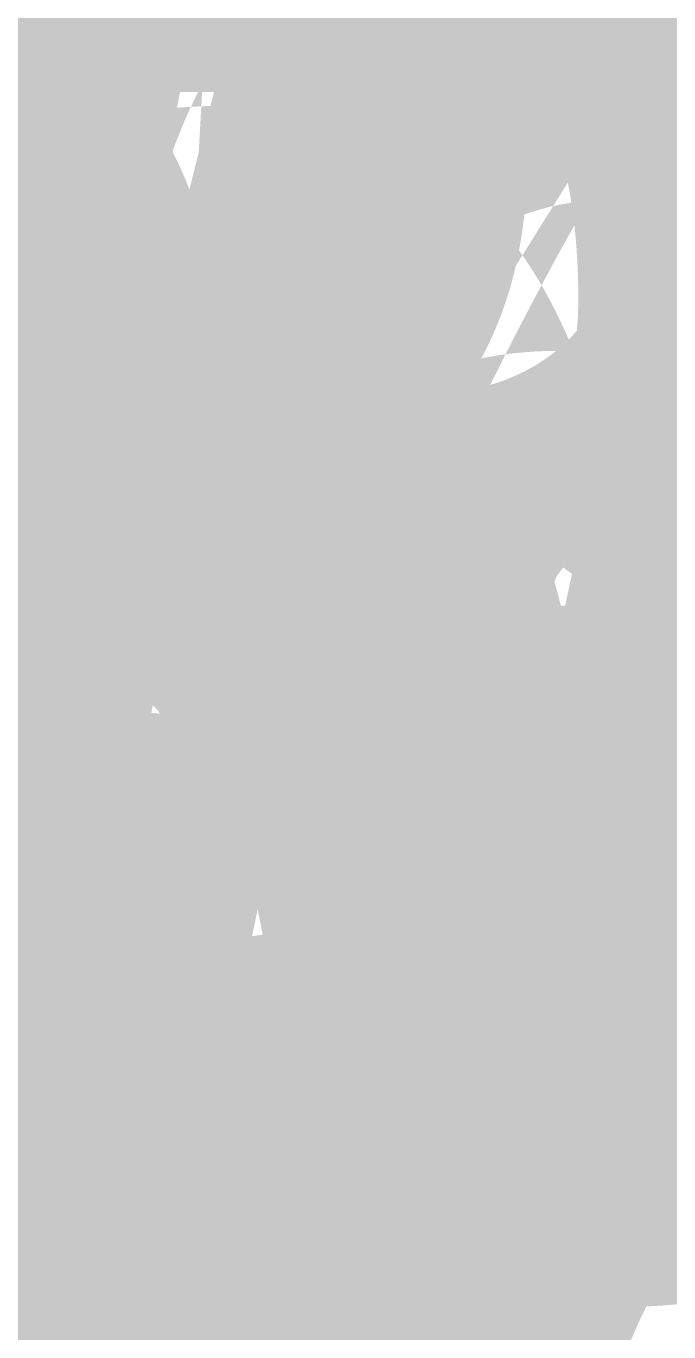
# Model space of a CAD drawing. Header units: inches. Extents: x 29 to 716, y 7 to 470.
# Drawn here: x 425.4 to 483.7, y 171.7 to 290.3 of the extents above; entities that cross this region are included whole.
import ezdxf

# ---------------------------------------------------------------- set-up
doc = ezdxf.new("R2010")
doc.units = ezdxf.units.IN
doc.header["$MEASUREMENT"] = 0

msp = doc.modelspace()

# ---------------------------------------------------------------- texts
at = {"layer": 'n1t'}
for s, p in [('W68', (362.9, 212.77, 109.94)), ('W67', (359.39, 84.02, 99.94)), ('W75', (210.87, 77.78, 109.94))]:
    msp.add_text(s, height=120, dxfattribs=at).set_placement(p)
at = {"layer": 'R1t'}
for s, p in [('R7', (378.62, 278.08, 116.51)), ('R8', (370.9, 142.24, 116.5)), ('R1', (364.93, 108.24, 116.09))]:
    msp.add_text(s, height=120, dxfattribs=at).set_placement(p)
at = {"layer": 'R2t'}
msp.add_text('R9', height=120, dxfattribs=at).set_placement((366.77, 192.29, 239.36))
at = {"layer": 'W1t'}
for s, p in [('W73', (186.33, 284.28, 99.94)), ('W74', (390.41, 229.09, 137.94)), ('W71', (362.9, 213.24, 116.69)), ('W12', (374.9, 130.73, 137.94)), ('W21', (370.46, 108.24, 137.94)), ('W13', (376.69, 82.24, 137.94)), ('W76', (212.62, 77.78, 116.69)), ('W10', (386.93, 61.9, 137.94))]:
    msp.add_text(s, height=120, dxfattribs=at).set_placement(p)
at = {"layer": 'W2t'}
for s, p in [('W47', (138.39, 289.26, 212.69)), ('W16', (250.64, 284.28, 212.69)), ('W5', (362.9, 212.77, 236.4)), ('W59', (168.49, 188.25, 212.69)), ('W58', (174, 187.68, 212.69)), ('W57', (179.27, 185.96, 212.69)), ('W56', (184.07, 183.19, 212.69)), ('W55', (188.19, 179.49, 212.69)), ('W18', (121.85, 172.97, 212.69)), ('W54', (191.44, 175, 212.69)), ('W53', (193.7, 169.94, 212.69)), ('W48', (194.73, 164.21, 212.69)), ('W19', (158.38, 161.23, 212.69)), ('W60', (198.4, 121.24, 212.69)), ('W6', (277.12, 77.78, 236.44)), ('W1', (198.4, 60.47, 241.4))]:
    msp.add_text(s, height=120, dxfattribs=at).set_placement(p)

doc.saveas('drawing.dxf')
